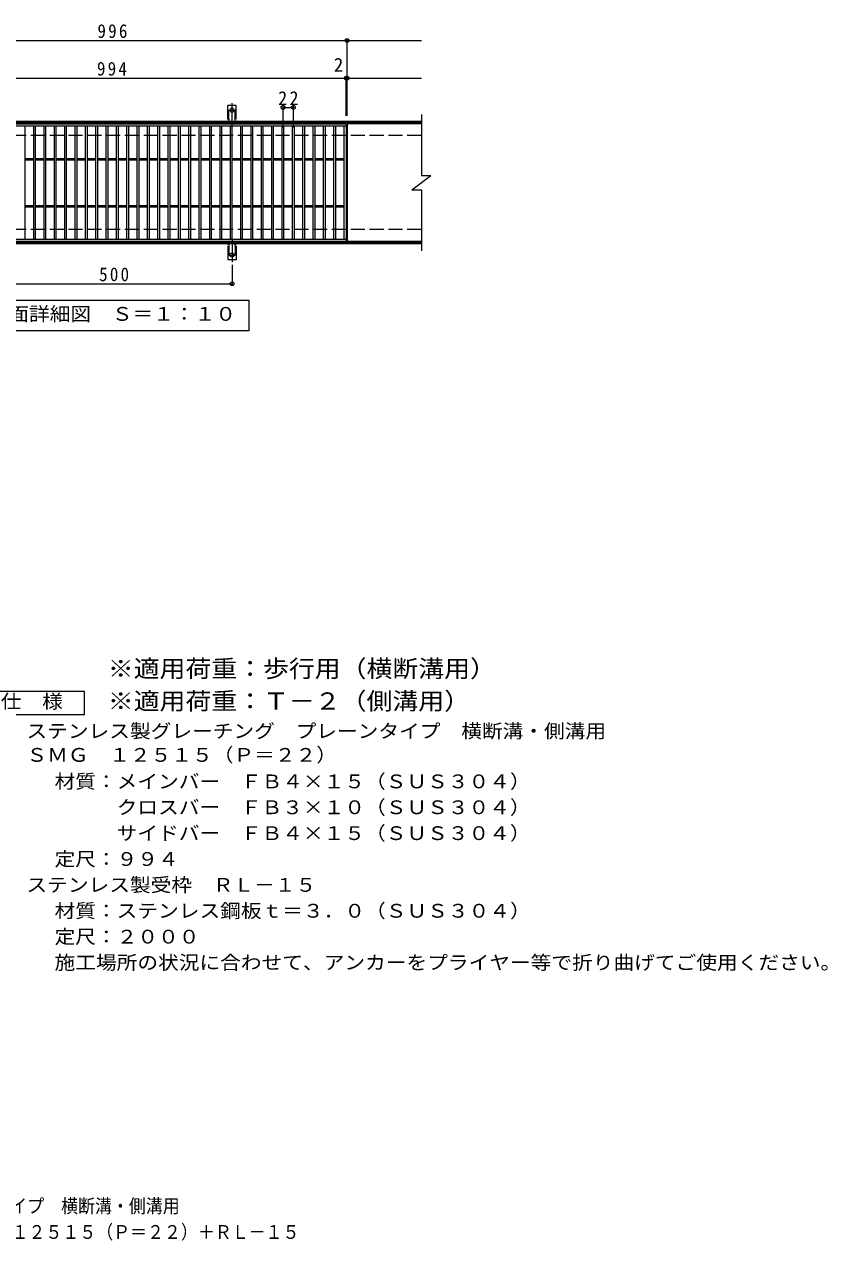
# Model space of a CAD drawing. Units: millimetres, scale not verified, with parts at other scales. Extents: x -1668 to 1528, y -1378 to 1207.
# Drawn here: x -179 to 1528, y -1378 to 1207 of the extents above; entities that cross this region are included whole.
import ezdxf
from ezdxf.enums import TextEntityAlignment as Align

# ---------------------------------------------------------------- set-up
doc = ezdxf.new("R2010")
doc.units = ezdxf.units.MM
doc.header["$LTSCALE"] = 10
doc.header["$PDMODE"] = 32
doc.header["$PDSIZE"] = 8
for name, pattern in [('CHAIN2', [12, 9, -1, 1, -1]), ('DASHED2', [3, 2, -1]), ('DASHED3', [4, 3, -1])]:
    doc.linetypes.add(name, pattern=pattern)
for name, color, linetype, lineweight in [('C-1', 2, 'Continuous', 9), ('C-2', 3, 'Continuous', 9), ('C-4', 7, 'Continuous', 9), ('C-5', 7, 'Continuous', 9), ('C-A', 3, 'Continuous', 9), ('D-5', 7, 'Continuous', 9)]:
    doc.layers.add(name, color=color, linetype=linetype, lineweight=lineweight)
doc.layers.add('F-5_F-5ﾚｲﾔ', color=2, linetype='Continuous')
doc.styles.add('ＭＳ ゴシック', font='')
doc.styles.get('ＭＳ ゴシック').set_extended_font_data('MS Gothic')

msp = doc.modelspace()

# ---------------------------------------------------------------- linework, layer by layer
at = {"layer": 'C-1'}
for p, q in [((664.54, 1000.54), (-640.46, 1000.54)), ((664.54, 997.54), (-640.46, 997.54)), ((664.54, 743.54), (-640.46, 743.54)), ((664.54, 740.54), (-640.46, 740.54))]:
    msp.add_line(p, q, dxfattribs=at)
at = {"layer": 'C-1', "linetype": 'DASHED3'}
for p, q in [((664.54, 970.54), (-640.46, 970.54)), ((664.54, 770.54), (-640.46, 770.54))]:
    msp.add_line(p, q, dxfattribs=at)
at = {"layer": 'C-2'}
for p, q in [((664.54, 1015.54), (664.54, 885.54)), ((-489.46, 991.54), (504.54, 991.54)), ((-177.46, 749.53), (-177.46, 991.54)), ((-159.46, 749.53), (-159.46, 991.54)), ((-155.46, 749.53), (-155.46, 991.54)), ((-137.46, 749.53), (-137.46, 991.54)), ((-133.46, 749.53), (-133.46, 991.54)), ((-115.46, 749.53), (-115.46, 991.54)), ((-111.46, 749.53), (-111.46, 991.54)), ((-93.46, 749.53), (-93.46, 991.54)), ((-89.46, 749.53), (-89.46, 991.54)), ((-71.46, 749.53), (-71.46, 991.54)), ((-67.46, 749.53), (-67.46, 991.54)), ((-49.46, 749.53), (-49.46, 991.54)), ((-45.46, 749.53), (-45.46, 991.54)), ((-27.46, 749.53), (-27.46, 991.54)), ((-23.46, 749.53), (-23.46, 991.54)), ((-5.46, 749.53), (-5.46, 991.54)), ((-1.46, 749.53), (-1.46, 991.54)), ((16.54, 749.53), (16.54, 991.54)), ((20.54, 749.53), (20.54, 991.54)), ((38.54, 749.53), (38.54, 991.54)), ((42.54, 749.53), (42.54, 991.54)), ((60.54, 749.53), (60.54, 991.54)), ((64.54, 749.53), (64.54, 991.54)), ((82.54, 749.53), (82.54, 991.54)), ((86.54, 749.53), (86.54, 991.54)), ((104.54, 749.53), (104.54, 991.54)), ((108.54, 749.53), (108.54, 991.54)), ((126.54, 749.53), (126.54, 991.54)), ((130.54, 749.53), (130.54, 991.54)), ((148.54, 749.53), (148.54, 991.54)), ((152.54, 749.53), (152.54, 991.54)), ((170.54, 749.53), (170.54, 991.54)), ((174.54, 749.53), (174.54, 991.54)), ((192.54, 749.53), (192.54, 991.54)), ((196.54, 749.53), (196.54, 991.54)), ((214.54, 749.53), (214.54, 991.54)), ((218.54, 749.53), (218.54, 991.54)), ((236.54, 749.53), (236.54, 991.54)), ((240.54, 749.53), (240.54, 991.54)), ((258.54, 749.53), (258.54, 991.54)), ((262.54, 749.53), (262.54, 991.54)), ((280.54, 749.53), (280.54, 991.54)), ((284.54, 749.53), (284.54, 991.54)), ((302.54, 749.53), (302.54, 991.54)), ((306.54, 749.53), (306.54, 991.54)), ((324.54, 749.53), (324.54, 991.54)), ((328.54, 749.53), (328.54, 991.54)), ((346.54, 749.53), (346.54, 991.54)), ((350.54, 749.53), (350.54, 991.54)), ((368.54, 749.53), (368.54, 991.54)), ((372.54, 749.53), (372.54, 991.54)), ((390.54, 749.53), (390.54, 991.54)), ((394.54, 749.53), (394.54, 991.54)), ((412.54, 749.53), (412.54, 991.54)), ((416.54, 749.53), (416.54, 991.54)), ((434.54, 749.53), (434.54, 991.54)), ((438.54, 749.53), (438.54, 991.54)), ((456.54, 749.53), (456.54, 991.54)), ((460.54, 749.53), (460.54, 991.54)), ((478.54, 749.53), (478.54, 991.54)), ((482.54, 749.53), (482.54, 991.54)), ((500.54, 749.53), (500.54, 991.54)), ((504.54, 995.53), (504.54, 745.54)), ((506.54, 995.54), (506.54, 745.54)), ((664.54, 995.54), (506.54, 995.54)), ((-177.46, 922.03), (-159.46, 922.03)), ((-177.46, 919.04), (-159.46, 919.04)), ((-155.46, 922.03), (-137.46, 922.03)), ((-155.46, 919.04), (-137.46, 919.04)), ((-133.46, 922.03), (-115.46, 922.03)), ((-133.46, 919.04), (-115.46, 919.04)), ((-111.46, 922.03), (-93.46, 922.03)), ((-111.46, 919.04), (-93.46, 919.04)), ((-89.46, 922.03), (-71.46, 922.03)), ((-89.46, 919.04), (-71.46, 919.04)), ((-67.46, 922.03), (-49.46, 922.03)), ((-67.46, 919.04), (-49.46, 919.04)), ((-45.46, 922.03), (-27.46, 922.03)), ((-45.46, 919.04), (-27.46, 919.04)), ((-23.46, 922.03), (-5.46, 922.03)), ((-23.46, 919.04), (-5.46, 919.04)), ((-1.46, 922.03), (16.54, 922.03)), ((-1.46, 919.04), (16.54, 919.04)), ((20.54, 922.03), (38.54, 922.03)), ((20.54, 919.04), (38.54, 919.04)), ((42.54, 922.03), (60.54, 922.03)), ((42.54, 919.04), (60.54, 919.04)), ((64.54, 922.03), (82.54, 922.03)), ((64.54, 919.04), (82.54, 919.04)), ((86.54, 922.03), (104.54, 922.03)), ((86.54, 919.04), (104.54, 919.04)), ((108.54, 922.03), (126.54, 922.03)), ((108.54, 919.04), (126.54, 919.04)), ((130.54, 922.03), (148.54, 922.03)), ((130.54, 919.04), (148.54, 919.04)), ((152.54, 922.03), (170.54, 922.03)), ((152.54, 919.04), (170.54, 919.04)), ((174.54, 922.03), (192.54, 922.03)), ((174.54, 919.04), (192.54, 919.04)), ((196.54, 922.03), (214.54, 922.03)), ((196.54, 919.04), (214.54, 919.04)), ((218.54, 922.03), (236.54, 922.03)), ((218.54, 919.04), (236.54, 919.04)), ((240.54, 922.03), (258.54, 922.03)), ((240.54, 919.04), (258.54, 919.04)), ((262.54, 922.03), (280.54, 922.03)), ((262.54, 919.04), (280.54, 919.04)), ((284.54, 922.03), (302.54, 922.03)), ((284.54, 919.04), (302.54, 919.04)), ((306.54, 922.03), (324.54, 922.03)), ((306.54, 919.04), (324.54, 919.04)), ((328.54, 922.03), (346.54, 922.03)), ((328.54, 919.04), (346.54, 919.04)), ((350.54, 922.03), (368.54, 922.03)), ((350.54, 919.04), (368.54, 919.04)), ((372.54, 922.03), (390.54, 922.03)), ((372.54, 919.04), (390.54, 919.04)), ((394.54, 922.03), (412.54, 922.03)), ((394.54, 919.04), (412.54, 919.04)), ((416.54, 922.03), (434.54, 922.03)), ((416.54, 919.04), (434.54, 919.04)), ((438.54, 922.03), (456.54, 922.03)), ((438.54, 919.04), (456.54, 919.04)), ((460.54, 922.03), (478.54, 922.03)), ((460.54, 919.04), (478.54, 919.04)), ((482.54, 922.03), (500.54, 922.03)), ((482.54, 919.04), (500.54, 919.04)), ((644.54, 855.54), (684.54, 885.54)), ((664.54, 885.54), (684.54, 885.54)), ((644.54, 855.54), (664.54, 855.54)), ((664.54, 855.54), (664.54, 725.54)), ((-177.46, 822.04), (-159.46, 822.04)), ((-177.46, 819.04), (-159.46, 819.04)), ((-155.46, 822.04), (-137.46, 822.04)), ((-155.46, 819.04), (-137.46, 819.04)), ((-133.46, 822.04), (-115.46, 822.04)), ((-133.46, 819.04), (-115.46, 819.04)), ((-111.46, 822.04), (-93.46, 822.04)), ((-111.46, 819.04), (-93.46, 819.04)), ((-89.46, 822.04), (-71.46, 822.04)), ((-89.46, 819.04), (-71.46, 819.04)), ((-67.46, 822.04), (-49.46, 822.04)), ((-67.46, 819.04), (-49.46, 819.04)), ((-45.46, 822.04), (-27.46, 822.04)), ((-45.46, 819.04), (-27.46, 819.04)), ((-23.46, 822.04), (-5.46, 822.04)), ((-23.46, 819.04), (-5.46, 819.04)), ((-1.46, 822.04), (16.54, 822.04)), ((-1.46, 819.04), (16.54, 819.04)), ((20.54, 822.04), (38.54, 822.04)), ((20.54, 819.04), (38.54, 819.04)), ((42.54, 822.04), (60.54, 822.04)), ((42.54, 819.04), (60.54, 819.04)), ((64.54, 822.04), (82.54, 822.04)), ((64.54, 819.04), (82.54, 819.04)), ((86.54, 822.04), (104.54, 822.04)), ((86.54, 819.04), (104.54, 819.04)), ((108.54, 822.04), (126.54, 822.04)), ((108.54, 819.04), (126.54, 819.04)), ((130.54, 822.04), (148.54, 822.04)), ((130.54, 819.04), (148.54, 819.04)), ((152.54, 822.04), (170.54, 822.04)), ((152.54, 819.04), (170.54, 819.04)), ((174.54, 822.04), (192.54, 822.04)), ((174.54, 819.04), (192.54, 819.04)), ((196.54, 822.04), (214.54, 822.04)), ((196.54, 819.04), (214.54, 819.04)), ((218.54, 822.04), (236.54, 822.04)), ((218.54, 819.04), (236.54, 819.04)), ((240.54, 822.04), (258.54, 822.04)), ((240.54, 819.04), (258.54, 819.04)), ((262.54, 822.04), (280.54, 822.04)), ((262.54, 819.04), (280.54, 819.04)), ((284.54, 822.04), (302.54, 822.04)), ((284.54, 819.04), (302.54, 819.04)), ((306.54, 822.04), (324.54, 822.04)), ((306.54, 819.04), (324.54, 819.04)), ((328.54, 822.04), (346.54, 822.04)), ((328.54, 819.04), (346.54, 819.04)), ((350.54, 822.04), (368.54, 822.04)), ((350.54, 819.04), (368.54, 819.04)), ((372.54, 822.04), (390.54, 822.04)), ((372.54, 819.04), (390.54, 819.04)), ((394.54, 822.04), (412.54, 822.04)), ((394.54, 819.04), (412.54, 819.04)), ((416.54, 822.04), (434.54, 822.04)), ((416.54, 819.04), (434.54, 819.04)), ((438.54, 822.04), (456.54, 822.04)), ((438.54, 819.04), (456.54, 819.04)), ((460.54, 822.04), (478.54, 822.04)), ((460.54, 819.04), (478.54, 819.04)), ((482.54, 822.04), (500.54, 822.04)), ((482.54, 819.04), (500.54, 819.04)), ((504.54, 749.53), (-489.46, 749.53)), ((504.54, 745.54), (-489.46, 745.54)), ((664.54, 745.54), (506.54, 745.54))]:
    msp.add_line(p, q, dxfattribs=at)
msp.add_lwpolyline([(-489.46, 745.54), (-489.46, 995.53), (504.54, 995.53)], dxfattribs=at)
at = {"layer": 'C-4'}
for p, q in [((-640.46, 1172.54), (664.54, 1172.54)), ((506.54, 1012.54), (506.54, 1175.54)), ((-640.46, 1092.54), (664.54, 1092.54)), ((504.54, 1012.54), (504.54, 1095.54)), ((370.54, 987.54), (370.54, 1033.54)), ((370.54, 1030.54), (392.54, 1030.54)), ((392.54, 987.54), (392.54, 1033.54)), ((262.04, 695.82), (262.04, 652.54)), ((-237.96, 655.54), (262.04, 655.54))]:
    msp.add_line(p, q, dxfattribs=at)
for p in [(506.54, 1172.54), (504.54, 1092.54), (506.54, 1092.54), (370.54, 1030.54), (392.54, 1030.54), (262.04, 655.54)]:
    msp.add_point(p, dxfattribs=at)
at = {"layer": 'C-5'}
msp.add_lwpolyline([(-277.46, 555.54), (-277.46, 620.54), (297.54, 620.54), (297.54, 555.54)], close=True, dxfattribs=at)
at = {"layer": 'C-A'}
for p, q in [((253.29, 1005.54), (253.29, 1034.54)), ((270.79, 1034.54), (253.29, 1034.54)), ((270.79, 1005.54), (270.79, 1034.54)), ((253.29, 1005.54), (254.54, 1005.54)), ((254.04, 1001.54), (254.54, 1001.54)), ((270.79, 1005.54), (269.54, 1005.54)), ((269.54, 1001.54), (270.05, 1001.54)), ((253.29, 735.54), (254.54, 735.54)), ((253.29, 735.54), (253.29, 706.54)), ((254.04, 739.54), (254.54, 739.54)), ((269.54, 739.54), (270.05, 739.54)), ((270.79, 735.54), (269.54, 735.54)), ((270.79, 735.54), (270.79, 706.54)), ((270.79, 706.54), (253.29, 706.54))]:
    msp.add_line(p, q, dxfattribs=at)
at = {"layer": 'C-A', "linetype": 'DASHED2'}
for p, q in [((255.29, 1005.39), (255.29, 1034.54)), ((268.79, 1005.39), (268.79, 1034.54)), ((255.29, 735.68), (255.29, 706.54)), ((268.79, 735.68), (268.79, 706.54))]:
    msp.add_line(p, q, dxfattribs=at)
at = {"layer": 'C-A', "color": 7, "linetype": 'CHAIN2'}
for p, q in [((262.04, 992.07), (262.04, 1039.47)), ((256.27, 1024.54), (267.82, 1024.54)), ((262.04, 749), (262.04, 701.6)), ((256.27, 716.54), (267.82, 716.54))]:
    msp.add_line(p, q, dxfattribs=at)
at = {"layer": 'C-A'}
for centre in [(262.04, 1024.54), (262.04, 716.54)]:
    msp.add_circle(centre, 4.25, dxfattribs=at)
for centre, start, end in [((254.04, 999.54), 90.27596, 150.00047), ((254.54, 1003.54), 270, 90), ((269.54, 1003.54), 90, 269.8667), ((270.04, 999.54), 29.99927, 89.75836), ((254.04, 741.54), 209.99951, 269.72403), ((254.54, 737.54), 270, 90), ((269.54, 737.54), 90.13329, 270), ((270.04, 741.54), 270.24162, 330.00072)]:
    msp.add_arc(centre, 2, start, end, dxfattribs=at)
at = {"layer": 'D-5'}
msp.add_lwpolyline([(-277.02, -260.74), (-277.02, -210.74), (-52.02, -210.74), (-52.02, -260.74)], close=True, dxfattribs=at)

# ---------------------------------------------------------------- texts
at = {"layer": 'C-4', "color": 2, "style": 'ＭＳ ゴシック'}
msp.add_text('2', height=29.33, dxfattribs=at).set_placement((478.58, 1097.54), align=Align.BOTTOM_LEFT)
at = {"layer": 'C-4', "color": 2, "char_height": 29.33, "attachment_point": 7, "style": 'ＭＳ ゴシック'}
for s, insert in [('\\T1.27;\\W0.9;996', (-23.96, 1177.54)), ('\\T1.27;\\W0.9;994', (-24.96, 1097.54)), ('\\T1.27;\\W0.95;22', (360.29, 1035.54)), ('\\T1.27;\\W0.9;500', (-20.46, 660.54))]:
    msp.add_mtext(s, dxfattribs=dict(at, insert=insert))
at = {"layer": 'C-5', "color": 2, "style": 'ＭＳ ゴシック', "width": 1.1}
msp.add_text('平面詳細図\u3000Ｓ＝１：１０', height=29.33, dxfattribs=at).set_placement((-257.46, 568.04), align=Align.BOTTOM_LEFT)
at = {"layer": 'D-5', "color": 3, "style": 'ＭＳ ゴシック', "width": 1.1}
for s, p in [('※適用荷重：歩行用（横断溝用）', (-2.02, -191.83)), ('※適用荷重：Ｔ－２（側溝用）', (-2.02, -260.74))]:
    msp.add_text(s, height=36.66, dxfattribs=at).set_placement(p, align=Align.BOTTOM_LEFT)
at = {"layer": 'D-5', "color": 2, "style": 'ＭＳ ゴシック', "width": 1.1}
for s, p in [('仕\u3000様', (-229.52, -255.74)), ('ステンレス製グレーチング\u3000プレーンタイプ\u3000横断溝・側溝用', (-174.93, -318.66)), ('ＳＭＧ\u3000１２５１５（Ｐ＝２２）', (-174.93, -369.39)), ('材質：メインバー\u3000ＦＢ４×１５（ＳＵＳ３０４）', (-115.22, -425.72)), ('\u3000\u3000\u3000クロスバー\u3000ＦＢ３×１０（ＳＵＳ３０４）', (-115.22, -480.72)), ('\u3000\u3000\u3000サイドバー\u3000ＦＢ４×１５（ＳＵＳ３０４）', (-115.22, -535.72)), ('定尺：９９４', (-115.22, -590.72)), ('ステンレス製受枠\u3000ＲＬ－１５', (-174.93, -645.72)), ('材質：ステンレス鋼板ｔ＝３．０（ＳＵＳ３０４）', (-115.22, -700.72)), ('定尺：２０００', (-115.22, -755.72)), ('施工場所の状況に合わせて、アンカーをプライヤー等で折り曲げてご使用ください。', (-115.22, -810.72))]:
    msp.add_text(s, height=29.33, dxfattribs=at).set_placement(p, align=Align.BOTTOM_LEFT)
at = {"layer": 'F-5_F-5ﾚｲﾔ', "style": 'ＭＳ ゴシック', "width": 0.9}
for s, p in [('ステンレス製グレーチング\u3000プレーンタイプ\u3000横断溝・側溝用', (-857.37, -1328.23)), ('ＳＭＧ\u3000１２５１５（Ｐ＝２２）＋ＲＬ－１５', (-350.57, -1383.45))]:
    msp.add_text(s, height=29.33, dxfattribs=at).set_placement(p, align=Align.BOTTOM_LEFT)

doc.saveas('drawing.dxf')
